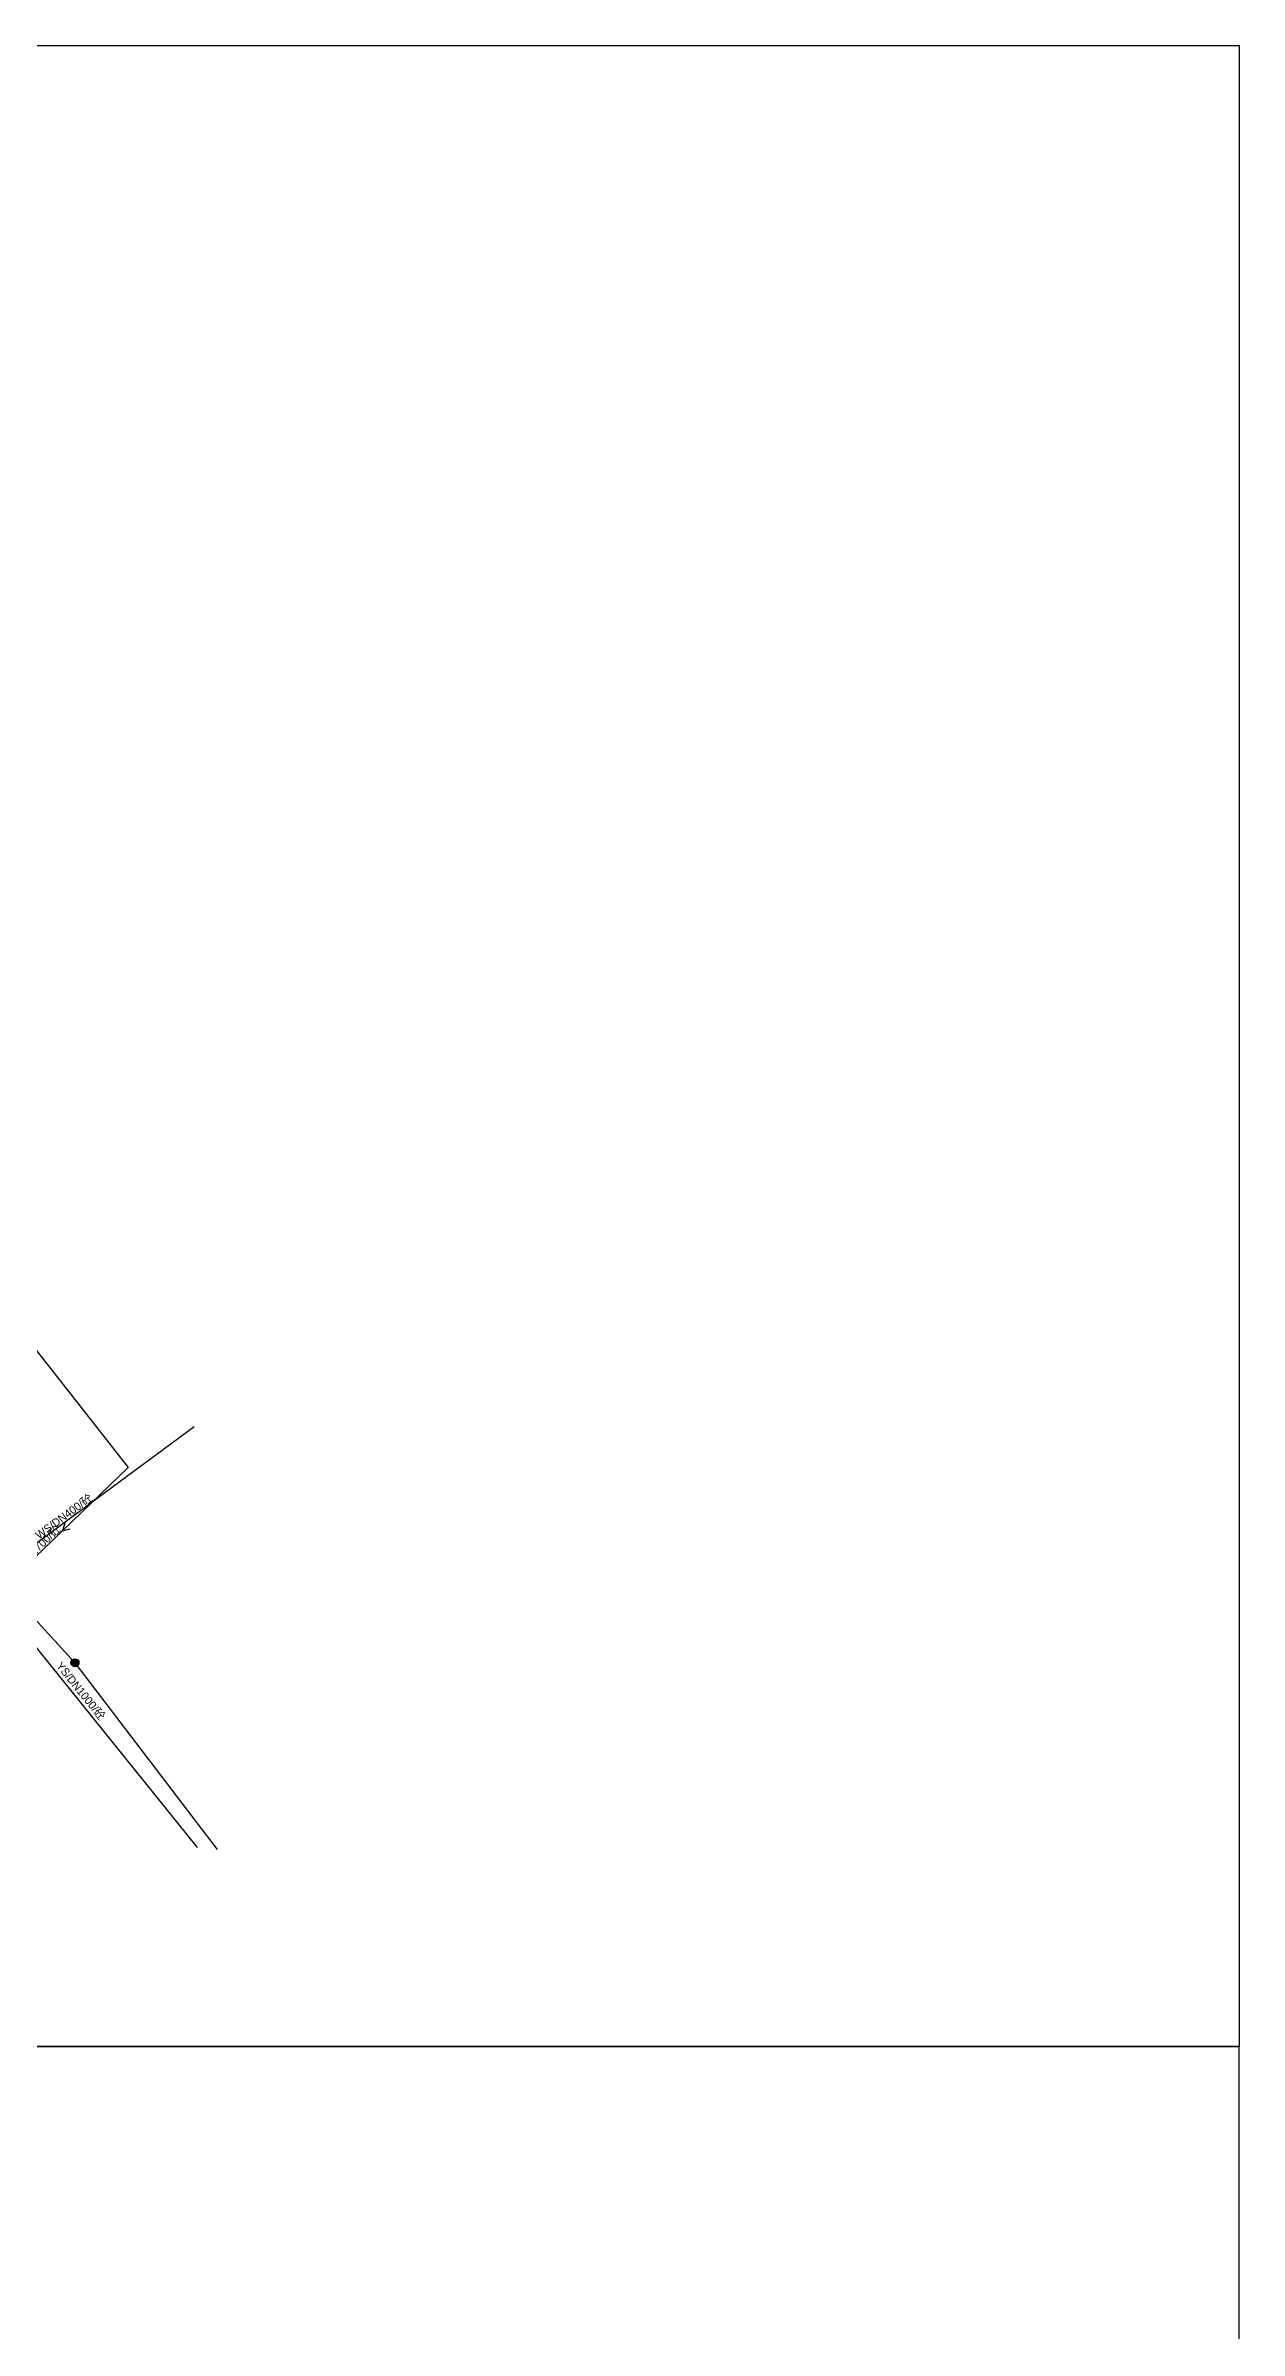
# Model space of a CAD drawing. Extents: x 3276 to 4026, y 1643 to 2176.
# Drawn here: x 3876.6 to 4025.8, y 1857.3 to 2142.8 of the extents above; entities that cross this region are included whole.
import ezdxf
from ezdxf.enums import TextEntityAlignment as Align

# ---------------------------------------------------------------- set-up
doc = ezdxf.new("R2010")
doc.units = 0
doc.linetypes.add('PDashed1', pattern=[3, 1, -1, 1])
doc.linetypes.add('PLine1', pattern=[200, 100, 100])
doc.layers.get('0').update_dxf_attribs({"linetype": 'CONTINUOUS'})
doc.layers.add('市政管线', color=3, linetype='CONTINUOUS')
doc.layers.add('接图表', color=7, linetype='CONTINUOUS')
doc.styles.add('FZXDX', font='', dxfattribs={"width": 0.8})
doc.styles.get('FZXDX').set_extended_font_data('FZXiDengXian-Z06S')

# ---------------------------------------------------------------- blocks, each defined once
blk = doc.blocks.new('4305')
blk.add_hatch(color=255).paths.add_polyline_path([(-0.5, 0, 1), (0.5, 0, 1)])
for p, q in [((-0.5, 0), (0.5, 0)), ((0, 0.5), (0, -0.5))]:
    blk.add_line(p, q)
blk.add_circle((0, 0), 0.5)
blk = doc.blocks.new('PSD')
for p, q in [((0, 0), (-0.866, 0.5)), ((-0.866, -0.5), (0, 0))]:
    blk.add_line(p, q)

msp = doc.modelspace()

# ---------------------------------------------------------------- linework, layer by layer
at = {"layer": '市政管线', "linetype": 'PLine1'}
for p, q in [((3863.65, 1994.78), (3886.89, 1965.15)), ((3895.14, 1970.25), (3870.17, 1951.81)), ((3886.89, 1965.15), (3870.5, 1949.35)), ((3870.17, 1951.81), (3880.26, 1940.76)), ((3870.48, 1948.76), (3895.55, 1917.69)), ((3880.26, 1940.76), (3898.05, 1917.42))]:
    msp.add_line(p, q, dxfattribs=at)
at = {"layer": '接图表'}
for points in [[(3775.78, 1892.82), (4025.78, 1892.82), (4025.78, 2142.82), (3775.78, 2142.82)], [(3775.77, 1642.82), (4025.77, 1642.82), (4025.77, 1892.82), (3775.77, 1892.82)]]:
    msp.add_lwpolyline(points, close=True, dxfattribs=at)

# ---------------------------------------------------------------- block references
at = {"layer": '市政管线', "color": 3, "linetype": 'PDashed1', "rotation": 223.9585674900364}
msp.add_blockref('PSD', (3878.7, 1957.25), dxfattribs=at)
at = {"layer": '市政管线', "linetype": 'PLine1'}
msp.add_blockref('4305', (3880.26, 1940.76), dxfattribs=at)

# ---------------------------------------------------------------- texts
at = {"layer": '市政管线', "linetype": 'PLine1', "style": 'FZXDX'}
for s, rotation, p in [('WS/DN400/砼', 36.4516, (3882.74, 1960.91)), ('YS/DN700/砼', 43.9631, (3878.8, 1957.14)), ('YS/DN1000/砼', 308.9217, (3883.13, 1933.32))]:
    msp.add_text(s, height=1, rotation=rotation, dxfattribs=at).set_placement(p, align=Align.BOTTOM_RIGHT)

doc.saveas('drawing.dxf')
